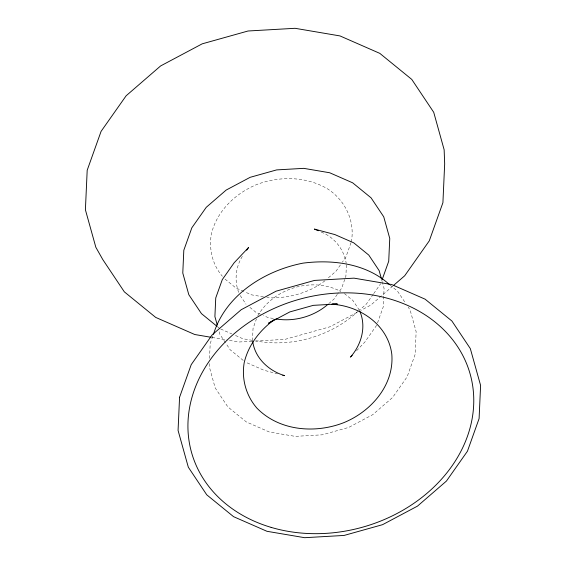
<?xml version="1.0" encoding="UTF-8"?>
<svg xmlns="http://www.w3.org/2000/svg" width="566" height="566" viewBox="0 0 566 566"><rect width="100%" height="100%" fill="white"/><g stroke="black" fill="none" stroke-linecap="round" stroke-linejoin="round"><path stroke-width="0.42" stroke-dasharray="2.83 2.12" d="M209.286 363.655L209.165 366.287L215.186 387.915L227.85 406.89L246.295 421.918L269.253 431.971L295.176 436.372L322.287 434.815L348.748 427.415L372.739 414.659L392.641 397.438L407.096 376.906L415.104 354.479L416.137 331.669L410.117 310.041L408.171 307.126M209.526 358.391L210.198 343.484L213.17 335.171M252.486 340.619L253.037 328.457L256.455 318.884M346.399 264.966L345.89 276.265L345.034 278.656M351.302 241.908C355.377 220.818 344.772 199.352 326.639 188.315C305.343 176.217 279.229 176.04 256.631 184.558C235.173 193.558 216.651 211.196 211.281 234.395C208.875 249.281 212.434 264.761 222.381 276.286M351.012 242.715L345.826 257.24L342.373 262.15M344.751 279.455L341.616 288.228L337.76 293.697M377.529 322.875L383.224 306.928L384.066 288.292L382.425 282.399M242.326 256.384C235.477 267.265 234.133 281.323 239.036 293.273M257.792 315.807C273.626 288.052 312.482 276.484 340.774 291.483M340.392 264.952L335.949 271.263L327.53 278.55M337.279 294.384L333.905 299.173L328.598 303.765M373.235 294.292L366.259 304.197L358.964 310.515M373.73 293.584L380.706 283.672M376.673 325.266L364.858 342.041L355.179 352.172M324.941 280.793C309.234 292.955 289.056 298.183 269.352 297.872L266.819 297.44M358.299 311.088C331.612 336.112 291.773 347.8 255.832 340.937M392.747 286.113L370.836 305.074L360.825 310.394M356.969 312.439L330.013 326.766L285.002 339.367L255.407 341.057M251.927 341.263L238.873 342.013L226.768 339.954M263.445 296.867L251.637 294.865L244.576 291.773M273.286 318.474L268.1 317.59L263.508 315.58M252.379 340.35L242.871 338.737L234.954 335.263M212.066 337.456L225.905 339.805M277.694 373.857L264.011 370.27L245.241 362.049M321.283 232.081C334.322 237.147 344.064 249.457 346.208 263.275M243.79 291.426L235.944 287.995L223.344 277.722M260.445 314.243L255.853 312.227L249.295 306.885M220.698 329.023L231.784 333.876M389.946 284.946L397.459 291.065L405.737 303.475M344.383 293.556L352.901 300.504L359.658 310.621M217.86 327.007L219.905 328.676M243.189 360.379L230.171 349.767L225.94 343.428M240.232 295.544L246.019 304.218M225.466 342.72L219.82 334.258L218.653 330.056M381.725 279.873L382.192 281.557"/><path stroke-width="0.85" d="M213.467 334.343C225.36 295.176 264.478 270.619 303.015 263.14C332.843 259.285 366.237 263.508 389.259 284.394M382.192 279.519L388.722 261.237L389.755 238.435L383.734 216.806L371.07 197.831L352.632 182.804L329.667 172.75L303.744 168.35L276.632 169.906L250.179 177.307L226.181 190.056L206.279 207.283L191.832 227.815L183.816 250.243L182.783 273.053L188.803 294.674L201.468 313.649L217.174 326.455M246.663 250.222L248.587 247.484L234.105 262.829L222.297 279.611L215.745 297.942L214.903 316.585L217.245 325.004M350.34 357.231C361.264 344.97 366.591 327.042 359.884 311.449M350.941 356.601L352.151 355.335M274.567 319.493C259.928 330.07 248.417 344.85 244.208 362.629C241.413 378.93 246.033 395.556 256.858 408.072C279.073 430.896 314.809 433.853 343.498 422.781C370.907 411.723 394.403 385.149 391.792 354.16C388.021 324.735 359.955 305.859 331.846 304.225M327.94 304.345C314.01 316.514 294.094 322.096 275.875 318.913M393.412 285.533L404.697 275.769L429.283 240.84L442.916 202.678L444.671 163.878L444.147 149.778L433.719 112.294L411.765 79.403L379.8 53.36L339.996 35.927L295.07 28.3L248.071 30.996L202.218 43.83L160.624 65.932L126.126 95.788L101.081 131.369L87.192 170.253L85.402 209.781L95.838 247.271L102.786 259.568L124.329 291.844L155.707 317.413L194.775 334.52L211.203 337.315M273.817 319.96L268.574 323.214L289.849 311.916L313.295 305.35L337.329 303.97L332.546 303.949M282.823 375.201L284.528 375.654C268.836 370.836 255.025 358.243 252.712 341.447M318.219 230.744L314.392 229.067L334.952 234.607L353.722 242.821L368.799 255.103L379.142 270.612L381.491 279.031M179.571 397.261L178.071 430.429L186.822 461.884L188.337 467.226L206.753 494.818L233.574 516.673L266.968 531.297L304.671 537.7L344.1 535.436L382.581 524.668L417.482 506.124L446.425 481.072L467.445 451.215L479.098 418.592L480.598 385.418L470.332 348.628L451.916 321.028L425.094 299.173L391.693 284.549L353.998 278.147L314.562 280.411L276.088 291.179L241.187 309.722L212.243 334.775L191.223 364.631L179.571 397.261M271.164 527.392A144.719 118.259 -15.8 0 0 473.155 389.458A144.719 118.259 -15.8 0 0 248.212 322.938A144.719 118.259 -15.8 0 0 271.164 527.392"/></g></svg>
